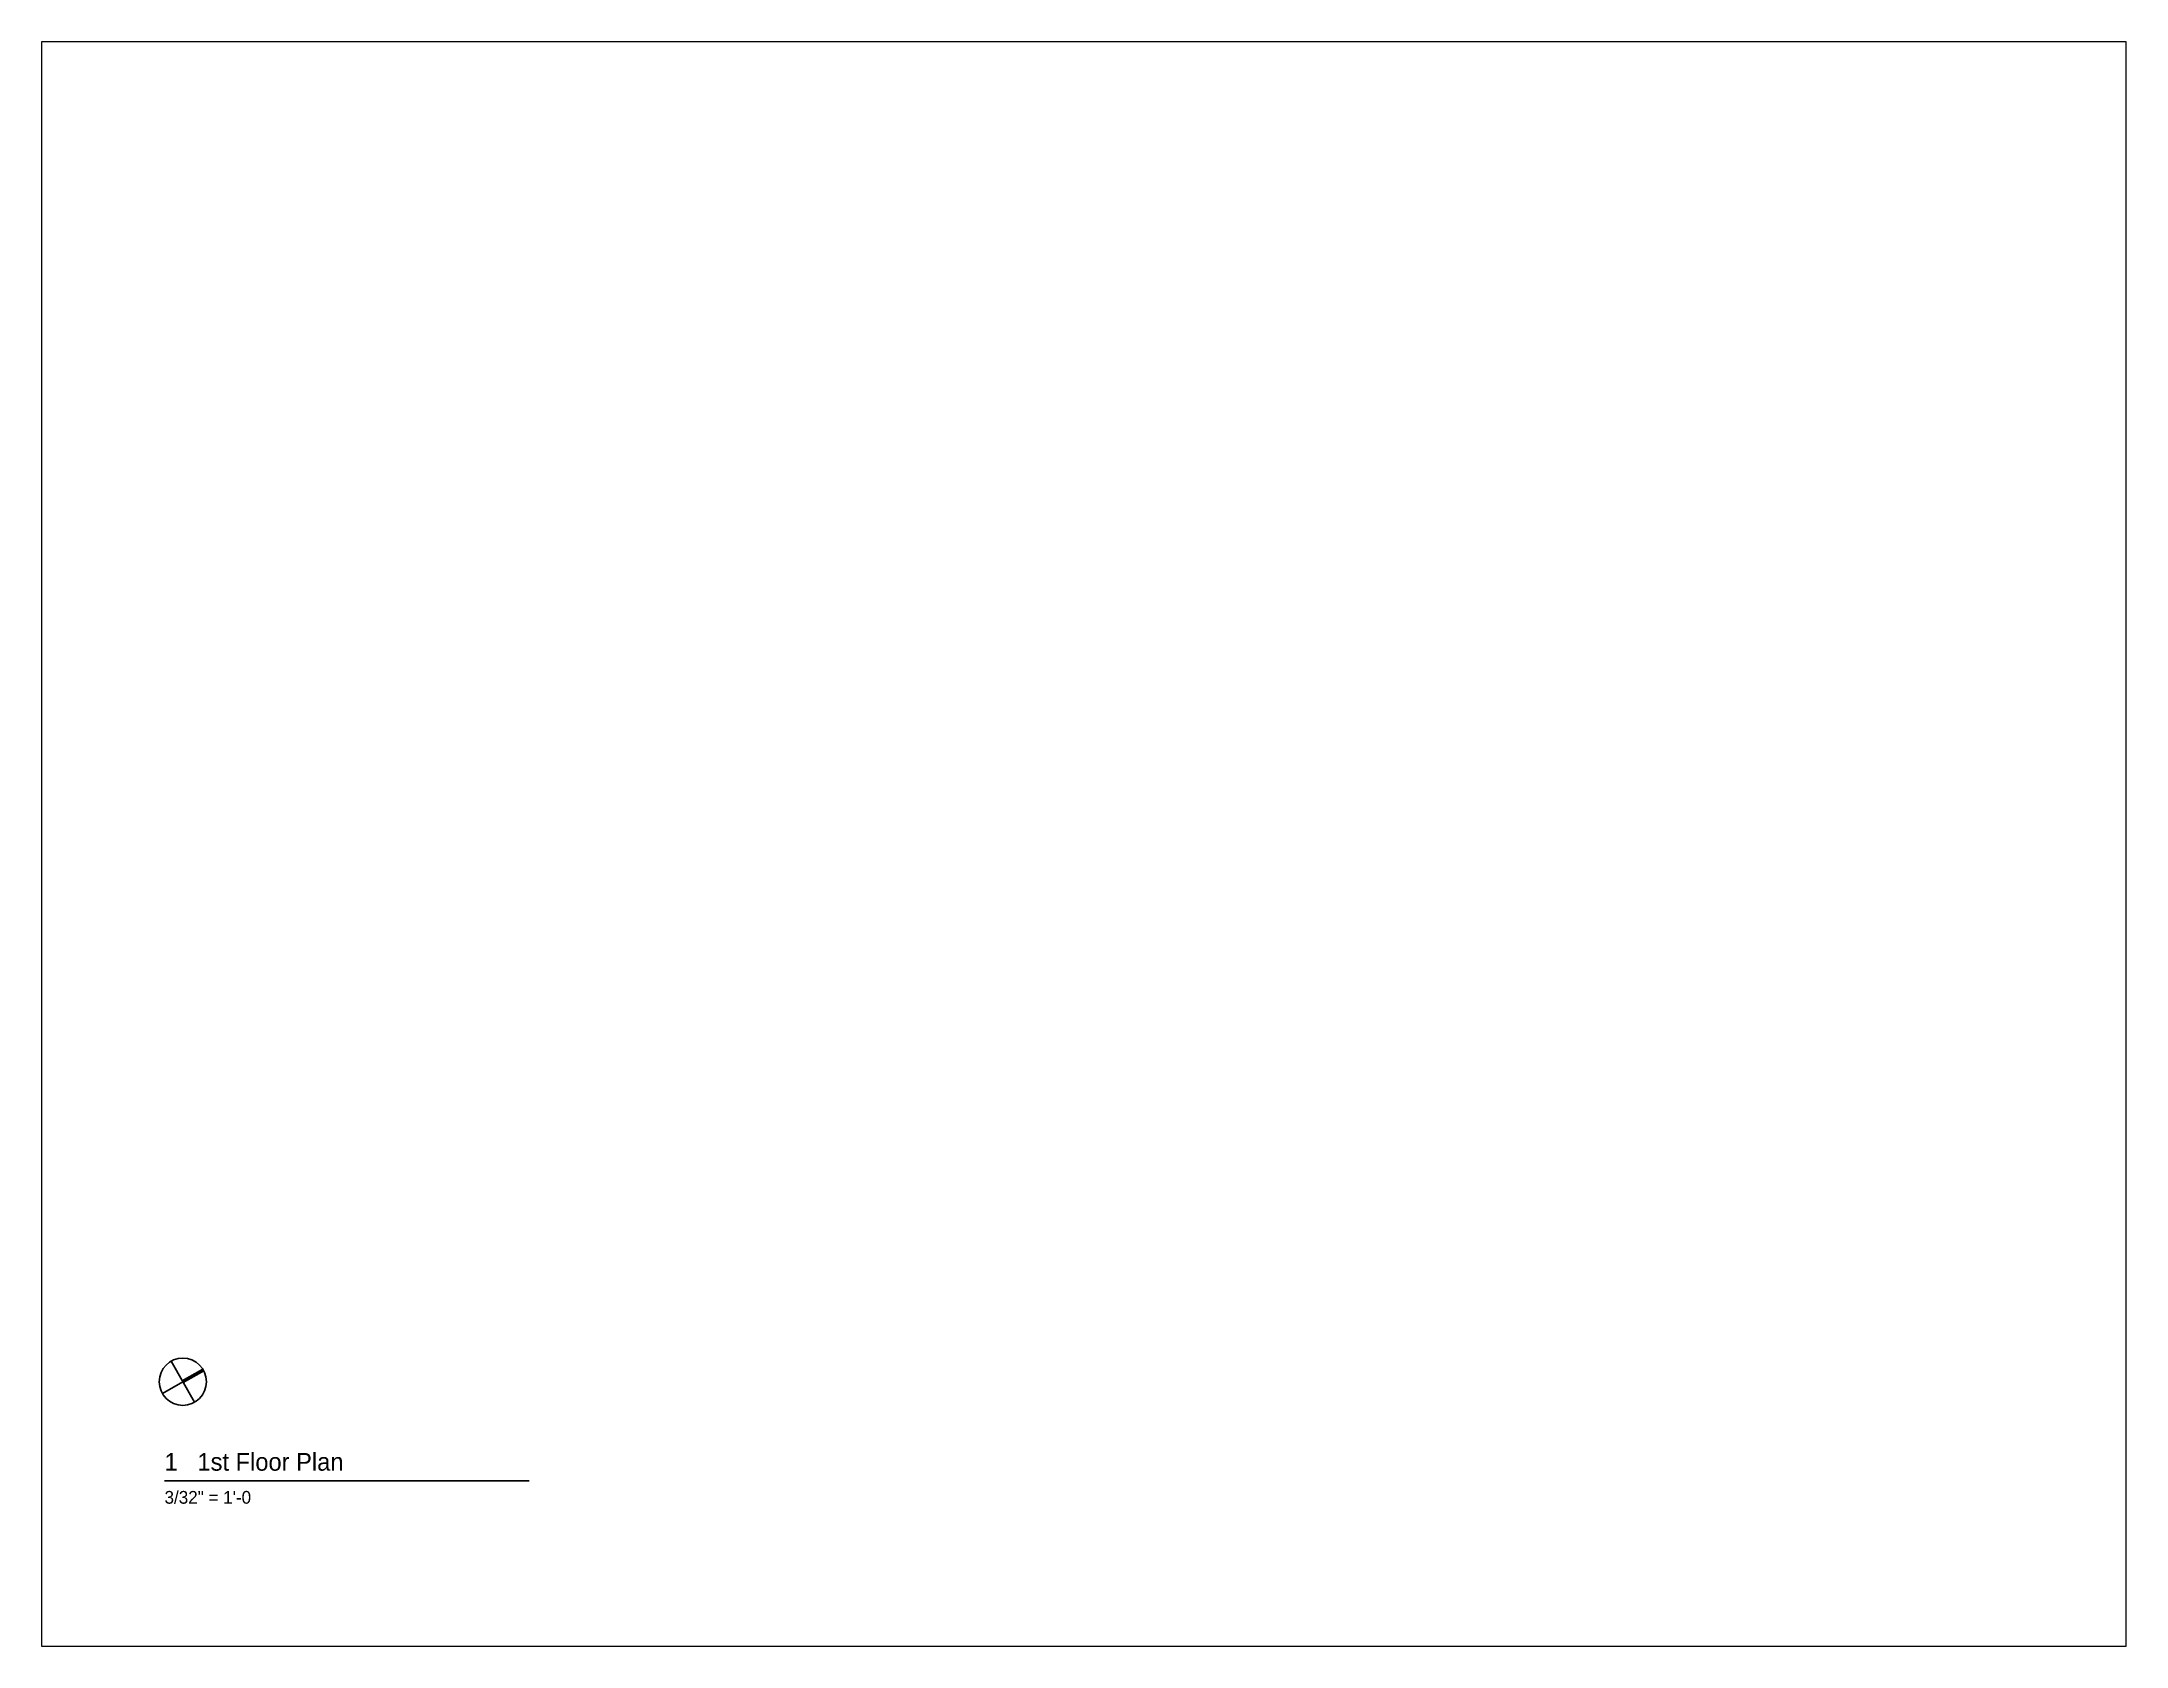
# Paper-space layout '85X11' of a CAD drawing. Header units: inches. Extents: x -0.4 to 11.3, y -0.6 to 8.4.
import ezdxf

# ---------------------------------------------------------------- set-up
doc = ezdxf.new("R2010")
doc.units = ezdxf.units.IN
doc.header["$LTSCALE"] = 24
doc.header["$MEASUREMENT"] = 0
doc.layers.add('A-ANNO-SYMB', color=1, linetype='Continuous')
doc.layers.add('A-ANNO-TTLB', color=4, linetype='Continuous')
doc.styles.add('Mos_Title', font='Akzidenz Grotesk Black.ttf')

# ---------------------------------------------------------------- blocks, each defined once
blk = doc.blocks.new('NORTH_ARROW')
blk.add_hatch(color=256).paths.add_polyline_path([(0.002, -0.008), (-0.002, 0.008), (-0.208, -0.037, 0.018374), (-0.204, -0.052)])
for p, q in [((-0.045, 0.206), (0.045, -0.206)), ((-0.002, 0.008), (-0.208, -0.037)), ((0.206, 0.045), (0, 0)), ((0.002, -0.008), (-0.204, -0.052))]:
    blk.add_line(p, q)
blk.add_circle((0, 0), 0.211)

psp = doc.layouts.new('85X11')

# ---------------------------------------------------------------- linework, layer by layer
at = {"layer": 'A-ANNO-TTLB'}
psp.add_line((2.361, 0.329), (0.325, 0.329), dxfattribs=at)

# ---------------------------------------------------------------- block references
at = {"layer": 'A-ANNO-SYMB', "xscale": 0.625, "yscale": 0.625, "zscale": 0.625, "rotation": 197.6566309176744}
psp.add_blockref('NORTH_ARROW', (0.427, 0.883), dxfattribs=at)

# ---------------------------------------------------------------- texts
at = {"layer": 'A-ANNO-TTLB', "color": 1, "attachment_point": 1, "style": 'Mos_Title'}
for s, insert, char_height, width in [('\\A1;{\\C3;1}   1st Floor Plan', (0.325, 0.485), 0.09888, 3.91545), ('\\A1;3/32" = 1\'-0', (0.325, 0.273), 0.07119, 3.52391)]:
    psp.add_mtext(s, dxfattribs=dict(at, insert=insert, char_height=char_height, width=width))

# ---------------------------------------------------------------- viewports
at = {"layer": 'DEFPOINTS', "view_target_point": (-12388.0425, 5102.0125), "view_twist_angle": 270}
psp.add_viewport(center=(5.46, 3.886), size=(11.643, 8.96099), view_center_point=(-610.8723, -56.0812), view_height=1147.006626, dxfattribs=at)

doc.saveas('drawing.dxf')
